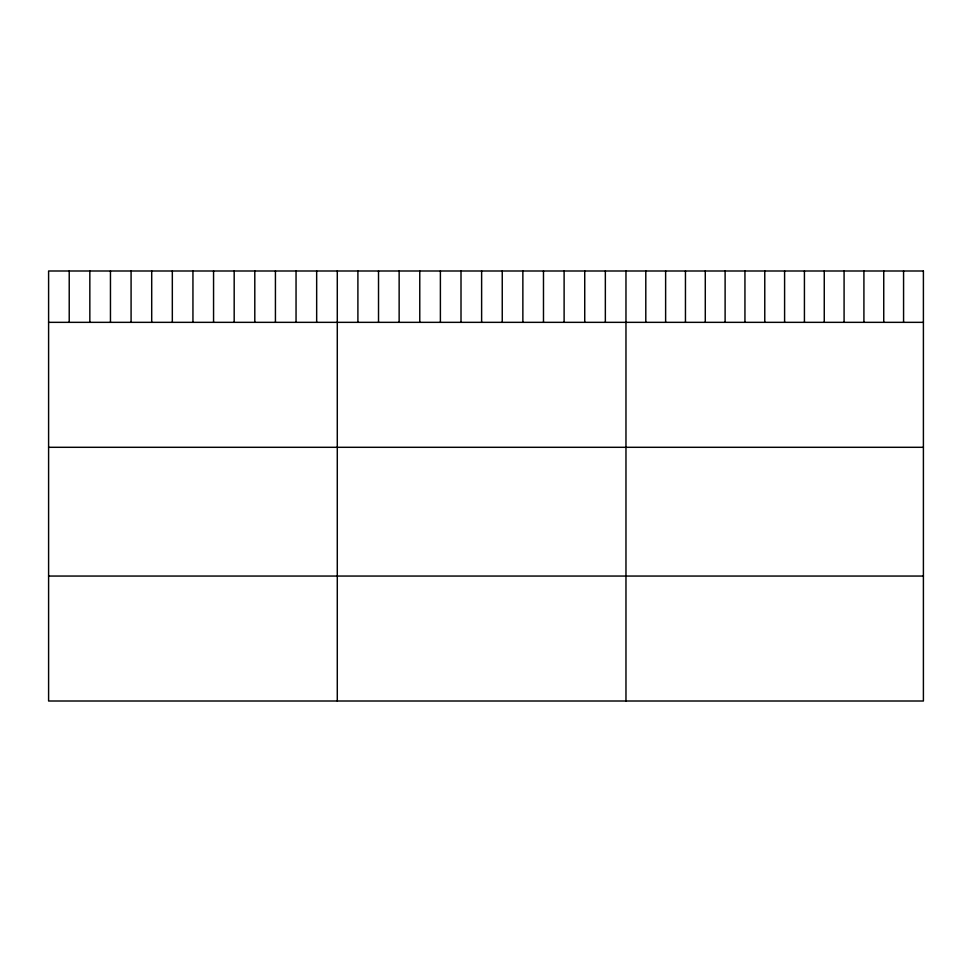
<?xml version="1.0" encoding="UTF-8"?>
<svg xmlns="http://www.w3.org/2000/svg" width="972" height="972" viewBox="0 0 972 972"><rect width="100%" height="100%" fill="white"/><g stroke="black" fill="none" stroke-linecap="round" stroke-linejoin="round"><path stroke-width="1.46" d="M48.6 322.34L923.4 322.34M48.6 447.302L923.4 447.302M48.6 576.056L923.4 576.056M903.571 270.994L903.571 322.34M883.742 270.994L883.742 322.34M863.914 270.994L863.914 322.34M844.085 270.994L844.085 322.34M824.256 270.994L824.256 322.34M804.427 270.994L804.427 322.34M784.598 270.994L784.598 322.34M764.77 270.994L764.77 322.34M744.941 270.994L744.941 322.34M725.112 270.994L725.112 322.34M705.283 270.994L705.283 322.34M685.454 270.994L685.454 322.34M665.626 270.994L665.626 322.34M645.797 270.994L645.797 322.34M625.968 270.994L625.968 701.006M605.349 270.994L605.349 322.34M584.731 270.994L584.731 322.34M564.112 270.994L564.112 322.34M543.482 270.994L543.482 322.34M522.863 270.994L522.863 322.34M502.245 270.994L502.245 322.34M481.626 270.994L481.626 322.34M461.007 270.994L461.007 322.34M440.389 270.994L440.389 322.34M419.77 270.994L419.77 322.34M399.14 270.994L399.14 322.34M378.521 270.994L378.521 322.34M357.903 270.994L357.903 322.34M337.284 270.994L337.284 701.006M316.665 270.994L316.665 322.34M296.047 270.994L296.047 322.34M275.428 270.994L275.428 322.34M254.798 270.994L254.798 322.34M234.179 270.994L234.179 322.34M213.561 270.994L213.561 322.34M192.942 270.994L192.942 322.34M172.323 270.994L172.323 322.34M151.705 270.994L151.705 322.34M131.086 270.994L131.086 322.34M110.456 270.994L110.456 322.34M89.837 270.994L89.837 322.34M69.219 270.994L69.219 322.34M923.4 270.994L48.6 270.994L48.6 701.006L923.4 701.006L923.4 270.994"/></g></svg>
